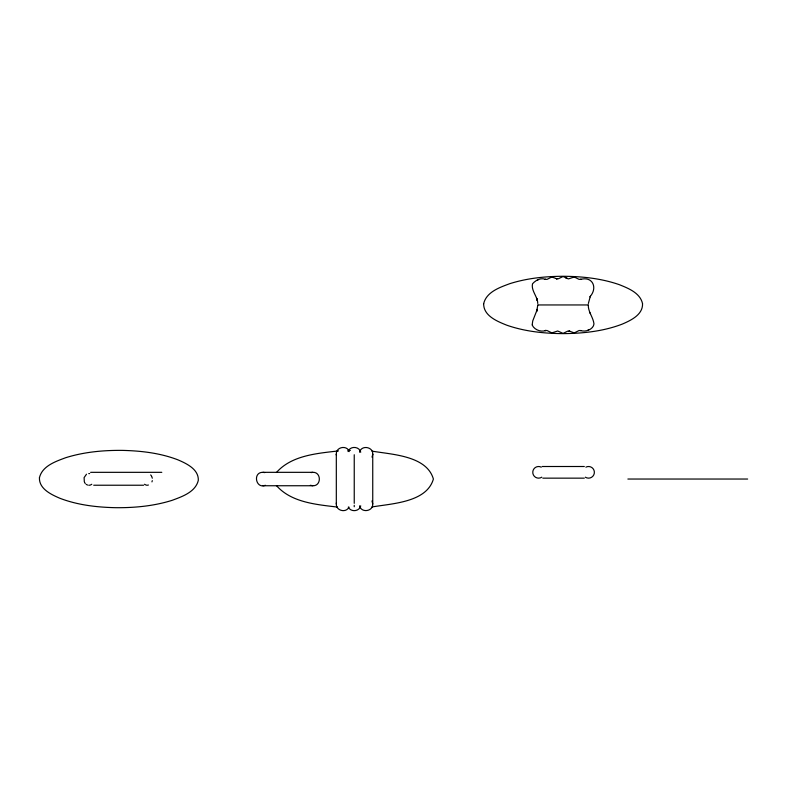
<?xml version="1.0" encoding="UTF-8"?>
<svg xmlns="http://www.w3.org/2000/svg" width="787" height="787" viewBox="0 0 787 787"><rect width="100%" height="100%" fill="white"/><g stroke="black" fill="none" stroke-linecap="round" stroke-linejoin="round"><path stroke-width="1.18" d="M348.985 507.094C346.201 513.321 335.911 510.763 336.315 503.985L336.315 454.089C335.882 446.947 346.998 444.783 349.261 451.59M336.315 503.985L336.423 502.795M372.713 454.699C373.864 446.898 361.351 444.507 359.58 452.22M372.743 454.089L372.743 503.985C373.186 511.501 361.263 513.232 359.58 505.864M537.836 304.953L536.596 311.573L537.285 309.34L532.75 320.889L532.189 324.775M556.517 278.746L557.166 278.923L551.864 276.994L547.014 279.385L544.978 279.267L545.489 279.415C540.905 277.299 535.485 280.369 532.514 283.802C530.969 290.767 537.688 296.532 537.767 303.457M569.611 331.15L568.962 330.973L574.264 332.901L579.114 330.51L581.15 330.629L580.639 330.481C585.312 332.429 593.467 329.399 593.969 323.919C593.182 317.151 588.076 311.937 588.292 304.953M483.661 303.674C483.434 315.872 497.384 321.43 506.867 325.228C524.89 331.494 544.112 333.501 563.098 333.619C583.078 333.462 603.393 331.337 622.163 324.146C630.79 320.437 642.979 314.751 642.546 303.674M588.361 303.457L590.329 296.276L590.053 296.965M372.713 454.67L371.995 457.149M483.661 303.674C486.425 291.918 499.794 287.383 509.858 283.654C527.034 278.224 545.145 276.365 563.098 276.276C582.085 276.394 601.317 278.401 619.33 284.678C628.429 288.327 640.215 292.971 642.546 303.674M152.294 480.641L151.95 481.88M360.731 505.864C359.423 511.56 350.727 512.426 348.316 507.094M590.309 296.335C597.707 287.668 592.631 276.021 580.639 279.415L581.15 279.267L579.114 279.385L574.264 276.994L568.46 278.903L563.069 276.512L558.337 278.775L556.35 278.696M348.041 451.59C349.999 445.737 359.364 446.199 360.731 452.22M276.453 472.485C291.633 455.289 317.072 453.43 338.469 450.912M91.794 484.271L90.485 484.999A4.024 4.024 -90 0 1 88.734 485.195M86.491 474.217L84.101 477.62L84.327 481.88M537.128 280.339L538.288 279.67M587.84 330.225L589.001 329.556M532.238 325.139C534.304 329.773 541.24 332.527 545.981 330.373L544.978 330.629L547.014 330.51L551.864 332.901L557.678 330.993L563.069 333.383L567.791 331.12L569.778 331.199M265.367 485.284C255.785 489.307 252.47 472.072 262.927 472.328L312.823 472.328C321.509 471.895 321.519 486.179 312.823 485.746L262.927 485.746M311.003 472.584L312.823 472.328M573.644 276.975L572.759 277.152M552.494 332.921L553.369 332.744M372.035 506.956C391.837 503.523 426.682 502.49 433.391 479.037C426.682 455.594 391.837 454.552 372.035 451.128M347.923 450.449L350.323 450.39M538.042 304.953L588.086 304.953M542.174 466.504L584.318 466.504M90.613 472.328L161.797 472.328M88.744 473.577L89.629 473.577M542.823 478.152L584.318 478.152M627.878 479.037L747.65 479.037M93.712 485.225L143.637 485.225M262.927 472.328L264.747 472.584M312.823 485.746L310.373 485.284M337.544 507.094C316.453 504.526 291.387 502.588 276.453 485.589M87.583 485.067L86.127 484.33M144.474 484.271L146.234 485.126A4.024 4.024 -90 0 0 148.428 484.999M150.671 474.925L151.429 475.889M85.262 483.503L84.583 482.461M371.995 500.935L372.743 503.985M151.734 476.44L152.304 478.221M590.024 312.882L590.329 313.62M336.344 454.67L336.423 455.289M336.315 454.089L336.344 454.699M354.239 454.738L354.239 503.346M354.239 505.323L354.239 506.759M541.781 477.197A5.824 5.824 0 0 1 534.334 476.302A5.824 5.824 0 0 1 533.96 468.806A5.824 5.824 0 0 1 541.269 467.153M585.872 467.153A5.824 5.824 0 0 1 593.182 468.806A5.824 5.824 0 0 1 592.808 476.302A5.824 5.824 0 0 1 585.361 477.197M39.429 477.768C38.996 488.845 51.185 494.521 59.802 498.24C77.46 505.028 96.526 507.251 115.325 507.684C134.449 507.89 153.799 506.1 172.117 500.335C182.171 496.597 195.55 492.072 198.314 480.316C198.747 469.239 186.558 463.553 177.931 459.844C160.282 453.046 141.217 450.833 122.418 450.39C103.284 450.194 83.934 451.974 65.626 457.739C55.562 461.477 42.193 466.012 39.429 477.758M553.369 277.152L552.494 276.975L553.369 277.152M573.369 332.862L572.759 332.744L573.369 332.862M567.211 278.549L565.774 277.663L567.211 278.549M536.872 299.129L536.596 298.322L537.255 300.496L536.872 299.129"/></g></svg>
